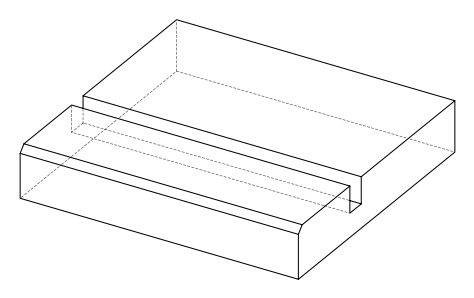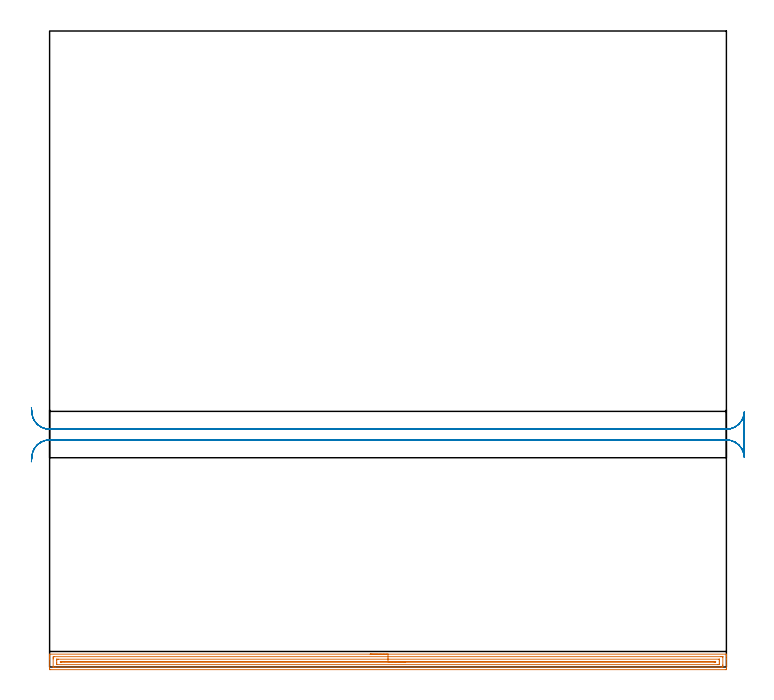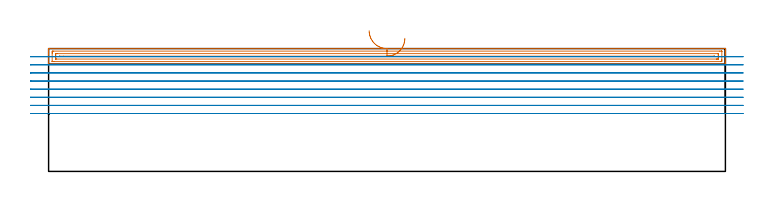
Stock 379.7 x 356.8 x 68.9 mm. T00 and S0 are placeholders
(PLAN: 2 operations, 1 tool changes, 26 min)
(1 AREA_MILL | FG_CHAMFER_SURFACE | UGT0205_001 | 12.31 min | 14370 mm3)
(2 MILL_RECTANGULAR_SLOT | SLOT_RECTANGULAR | UGT0201_094 | Follow Part, ap 5, ae 75% | 13.74 min | 359351 mm3)
(TOOL UGT0205_001 | Chamfer Mill 20 x 3 x 45 deg. | D20 FL50 Z2)
(TOOL UGT0201_094 | End mill 20 mm | D20 FL38 Z4)
(OP 1 AREA_MILL)
G17 G21 G94 G90
T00 M6
G54
G17 G0 G90 X179.85 Y7.2 S1061 M3
G43 Z78.9 H0
G94 G1 X179.888 Z78.028 F250.
X180.002 Z77.163
X180.191 Z76.312
X180.453 Z75.48
X180.787 Z74.674
X181.19 Z73.9
X181.658 Z73.164
X182.19 Z72.472
X182.779 Z71.829
X183.422 Z71.239
X184.114 Z70.708
X184.85 Z70.24
X185.624 Z69.837
X186.43 Z69.503
X187.262 Z69.241
X188.114 Z69.052
X188.978 Z68.938
X189.85 Z68.9
X379.538
X379.69 Y7.198 Z68.888
X379.698 Y7.057 Z68.749
X379.7 Y6.91 Z68.609
Y6.559 Z68.258
Y5.922 Z67.617
Y4.726 Z66.423
Y4.167 Z65.861
Y-0.82 Z60.877
X379.697 Y-1.1 Z60.597
X379.69 Y-1.492 Z60.205
X379.495 Y-1.496 Z60.202
X379.092 Y-1.5 Z60.2
X0.608
X0.205 Y-1.496 Z60.202
X0.01 Y-1.492 Z60.205
X0. Y-1.1 Z60.597
Y4.167 Z65.861
Y4.726 Z66.423
Y5.044 Z66.74
Y5.604 Z67.3
Y5.922 Z67.617
Y6.559 Z68.258
Y6.91 Z68.609
X0.002 Y7.057 Z68.749
X0.01 Y7.198 Z68.888
X0.162 Y7.2 Z68.9
X189.85
Y5.786 Z67.486
X376.553
X377.306 Y5.785 Z67.485
X377.448 Y5.783 Z67.483
X377.657 Y5.779 Z67.479
X377.691 Y5.77 Z67.47
X377.695 Y5.743 Z67.443
X377.697 Y5.714 Z67.414
X377.7 Y5.536 Z67.236
Y1.147 Z62.847
X377.697 Y0.656 Z62.356
X377.692 Y0.277 Z61.977
X377.674 Y-0.079 Z61.621
X377.306 Y-0.084 Z61.616
X377.167 Y-0.085 Z61.615
X3.147 Y-0.086 Z61.614
X2.394 Y-0.085 Z61.615
X2.252 Y-0.084 Z61.616
X2.043 Y-0.079 Z61.621
X2.009 Y-0.07 Z61.63
X2.005 Y-0.043 Z61.657
X2.003 Y-0.014 Z61.686
X2. Y0.164 Z61.864
Y4.553 Z66.253
X2.003 Y5.044 Z66.744
X2.008 Y5.423 Z67.123
X2.026 Y5.779 Z67.479
X2.394 Y5.784 Z67.484
X2.533 Y5.785 Z67.485
X189.85 Y5.786 Z67.486
Y4.371 Z66.071
X375.591
X375.646 Y4.368 Z66.068
X375.68 Y4.365 Z66.065
X375.69 Y4.361 Z66.061
X375.692 Y4.342 Z66.042
X375.698 Y4.167 Z65.867
X375.7 Y3.991 Z65.691
Y3.289 Z64.989
Y2.235 Z63.935
X375.698 Y1.533 Z63.233
X375.695 Y1.362 Z63.062
X375.69 Y1.338 Z63.038
X375.675 Y1.335 Z63.035
X375.625 Y1.332 Z63.032
X375.521 Y1.33 Z63.03
X374.837 Y1.328 Z63.028
X374.628
X4.109 Y1.329 Z63.029
X4.054 Y1.332 Z63.032
X4.02 Y1.335 Z63.035
X4.01 Y1.339 Z63.039
X4.008 Y1.358 Z63.058
X4.002 Y1.533 Z63.233
X4. Y1.709 Z63.409
Y2.411 Z64.111
Y3.465 Z65.165
X4.002 Y4.167 Z65.867
X4.005 Y4.338 Z66.038
X4.01 Y4.362 Z66.062
X4.025 Y4.365 Z66.065
X4.075 Y4.368 Z66.068
X4.179 Y4.37 Z66.07
X4.863 Y4.371 Z66.071
X189.85
Y2.957 Z64.657
X373.181
X373.399 Y2.956 Z64.656
X373.508 Y2.953 Z64.653
X373.69 Y2.944 Z64.644
X373.692 Y2.85 Z64.55
X373.69 Y2.756 Z64.456
X373.508 Y2.747 Z64.447
X373.397 Y2.744 Z64.444
X373.062 Y2.743 Z64.443
X372.843
X6.519
X6.301 Y2.744 Z64.444
X6.192 Y2.747 Z64.447
X6.01 Y2.756 Z64.456
X6.008 Y2.85 Z64.55
X6.01 Y2.944 Z64.644
X6.192 Y2.953 Z64.653
X6.303 Y2.956 Z64.656
X8.305 Y2.957 Z64.657
X189.85
X190.722 Z64.695
X191.586 Z64.809
X192.438 Z64.998
X193.27 Z65.26
X194.076 Z65.594
X194.85 Z65.997
X195.586 Z66.466
X196.278 Z66.997
X196.921 Z67.586
X197.51 Z68.229
X198.042 Z68.922
X198.51 Z69.657
X198.913 Z70.431
X199.247 Z71.237
X199.509 Z72.069
X199.698 Z72.921
X199.812 Z73.786
X199.85 Z74.657
G0 Z78.9
M5
M2
(OP 2 MILL_RECTANGULAR_SLOT)
G17 G21 G94 G90
T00 M6
G54
G17 G0 G90 X-10.202 Y115.183 S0 M3
G43 Z78.9 H0
Z64.35
G94 G1 X-9.97 Y118.174 F250.
G2 X0. Y127.4 R10. F500.
G1 X379.7
G2 X389.69 Y117.847 R10.
G1 Y142.953
G2 X379.7 Y133.4 R10.
G1 X0.
G2 X-9.97 Y142.626 R10.
G1 X-10.202 Y145.617 F250.
G0 Y115.183 Z59.8
G1 X-9.97 Y118.174
G2 X0. Y127.4 R10. F500.
G1 X379.7
G2 X389.69 Y117.847 R10.
G1 Y142.953
G2 X379.7 Y133.4 R10.
G1 X0.
G2 X-9.97 Y142.626 R10.
G1 X-10.202 Y145.617 F250.
G0 Y115.183 Z55.25
G1 X-9.97 Y118.174
G2 X0. Y127.4 R10. F500.
G1 X379.7
G2 X389.69 Y117.847 R10.
G1 Y142.953
G2 X379.7 Y133.4 R10.
G1 X0.
G2 X-9.97 Y142.626 R10.
G1 X-10.202 Y145.617 F250.
G0 Y115.183 Z50.7
G1 X-9.97 Y118.174
G2 X0. Y127.4 R10. F500.
G1 X379.7
G2 X389.69 Y117.847 R10.
G1 Y142.953
G2 X379.7 Y133.4 R10.
G1 X0.
G2 X-9.97 Y142.626 R10.
G1 X-10.202 Y145.617 F250.
G0 Y115.183 Z46.15
G1 X-9.97 Y118.174
G2 X0. Y127.4 R10. F500.
G1 X379.7
G2 X389.69 Y117.847 R10.
G1 Y142.953
G2 X379.7 Y133.4 R10.
G1 X0.
G2 X-9.97 Y142.626 R10.
G1 X-10.202 Y145.617 F250.
G0 Y115.183 Z41.6
G1 X-9.97 Y118.174
G2 X0. Y127.4 R10. F500.
G1 X379.7
G2 X389.69 Y117.847 R10.
G1 Y142.953
G2 X379.7 Y133.4 R10.
G1 X0.
G2 X-9.97 Y142.626 R10.
G1 X-10.202 Y145.617 F250.
G0 Y115.183 Z37.05
G1 X-9.97 Y118.174
G2 X0. Y127.4 R10. F500.
G1 X379.7
G2 X389.69 Y117.847 R10.
G1 Y142.953
G2 X379.7 Y133.4 R10.
G1 X0.
G2 X-9.97 Y142.626 R10.
G1 X-10.202 Y145.617 F250.
G0 Y115.183 Z32.5
G1 X-9.97 Y118.174
G2 X0. Y127.4 R10. F500.
G1 X379.7
G2 X389.69 Y117.847 R10.
G1 Y142.953
G2 X379.7 Y133.4 R10.
G1 X0.
G2 X-9.97 Y142.626 R10.
G1 X-10.202 Y145.617 F250.
G0 Z78.9
M5
M2
